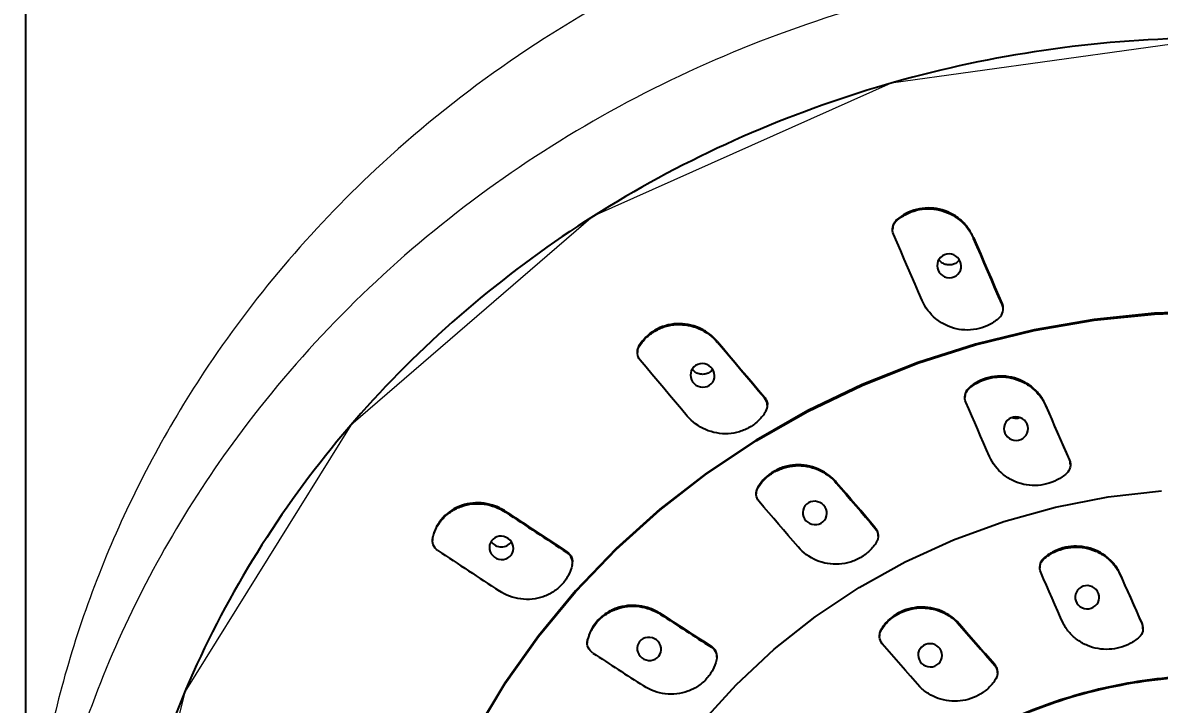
# Model space of a CAD drawing. Header units: millimetres. Extents: x 789 to 1209, y -1956 to -1362.
# Drawn here: x 909.65 to 944.52, y -1459.99 to -1439.07 of the extents above; entities that cross this region are included whole.
import ezdxf

# ---------------------------------------------------------------- set-up
doc = ezdxf.new("R2010")
doc.units = ezdxf.units.MM
doc.header["$LTSCALE"] = 0.1
doc.layers.get('0').update_dxf_attribs({"lineweight": 13})
doc.layers.add('DIM', color=3, linetype='Continuous', lineweight=9)
doc.styles.get("Standard").update_dxf_attribs({"font": 'arial.ttf'})
doc.dimstyles.new('ISO-25', dxfattribs={"dimtxt": 2.5, "dimasz": 2.5, "dimexe": 1.25, "dimexo": 0.625, "dimtad": 1, "dimlfac": 1.333333, "dimtxsty": 'Standard', "dimcen": 2.5, "dimadec": 0, "dimazin": 0, "dimtfac": 1, "dimtmove": 0, "dimatfit": 3, "dimfxl": 0, "dimarcsym": 0})

# ---------------------------------------------------------------- blocks, each defined once
blk = doc.blocks.new('*D54')
at = {"layer": 'Defpoints', "color": 0}
for p in [(909.751, -1423.334), (982.725, -1470.522), (909.751, -1471.879)]:
    blk.add_point(p, dxfattribs=at)
at = {"layer": 'DIM', "color": 0, "linetype": 'ByBlock', "lineweight": -2}
for p, q in [((909.751, -1471.254), (909.751, -1422.084)), ((982.725, -1469.897), (982.725, -1422.084)), ((978.725, -1423.334), (913.751, -1423.334))]:
    blk.add_line(p, q, dxfattribs=at)
at = {"layer": 'DIM', "color": 0}
for points in [[(913.751, -1422.667), (913.751, -1424), (909.751, -1423.334)], [(978.725, -1422.667), (978.725, -1424), (982.725, -1423.334)]]:
    blk.add_solid(points, dxfattribs=at)
at = {"layer": 'DIM', "color": 0, "insert": (946.238, -1420.666), "char_height": 4, "attachment_point": 5}
blk.add_mtext('97', dxfattribs=at)

msp = doc.modelspace()

# ---------------------------------------------------------------- linework, layer by layer
at = {"color": 7, "linetype": 'Continuous', "lineweight": 25}
for p, q in [((936.462, -1445.153), (936.462, -1445.126)), ((936.342, -1445.393), (936.342, -1445.419)), ((938.825, -1445.692), (938.825, -1445.666)), ((939.702, -1447.725), (939.702, -1447.698)), ((939.732, -1447.868), (939.732, -1447.842)), ((928.511, -1449.17), (928.511, -1449.197)), ((928.561, -1449.016), (928.561, -1448.989)), ((930.968, -1448.885), (930.968, -1448.858)), ((932.412, -1450.591), (932.412, -1450.564)), ((938.559, -1450.55), (938.559, -1450.577)), ((938.679, -1450.312), (938.679, -1450.285)), ((932.5, -1450.827), (932.5, -1450.8)), ((941.041, -1450.837), (941.041, -1450.81)), ((941.769, -1452.502), (941.769, -1452.475)), ((941.798, -1452.643), (941.798, -1452.617)), ((932.208, -1453.351), (932.208, -1453.324)), ((934.615, -1453.204), (934.615, -1453.177)), ((932.158, -1453.504), (932.158, -1453.53)), ((924.469, -1454.097), (924.469, -1454.07)), ((935.812, -1454.598), (935.812, -1454.572)), ((922.221, -1454.936), (922.221, -1454.963)), ((922.231, -1454.882), (922.231, -1454.856)), ((935.899, -1454.832), (935.899, -1454.805)), ((926.35, -1455.336), (926.35, -1455.309)), ((926.521, -1455.643), (926.521, -1455.617)), ((940.856, -1455.775), (940.856, -1455.802)), ((940.975, -1455.54), (940.975, -1455.514)), ((943.297, -1455.953), (943.297, -1455.927)), ((929.222, -1457.234), (929.222, -1457.207)), ((938.326, -1457.481), (938.326, -1457.454)), ((943.995, -1457.532), (943.995, -1457.506)), ((935.937, -1457.875), (935.937, -1457.901)), ((935.987, -1457.724), (935.987, -1457.697)), ((944.024, -1457.672), (944.024, -1457.646)), ((926.984, -1458.008), (926.975, -1458.088)), ((926.975, -1458.088), (926.975, -1458.115)), ((926.984, -1458.035), (926.984, -1458.008)), ((930.781, -1458.241), (930.781, -1458.214)), ((930.952, -1458.546), (930.952, -1458.519)), ((939.474, -1458.8), (939.474, -1458.774)), ((939.562, -1459.031), (939.562, -1459.004))]:
    msp.add_line(p, q, dxfattribs=at)
at = {"color": 7, "linetype": 'Continuous', "flags": 128}
msp.add_lwpolyline([(936.301, -1440.927), (927.16, -1445.01), (919.715, -1451.428), (914.627, -1459.608), (912.347, -1468.826), (913.079, -1478.262), (916.758, -1487.076), (923.056, -1494.487), (931.414, -1499.836), (941.09, -1502.647), (951.223, -1502.67), (960.913, -1499.905), (969.3, -1494.595), (975.637, -1487.213), (979.363, -1478.416), (980.145, -1468.984), (977.915, -1459.756), (972.871, -1451.551), (965.46, -1445.099), (956.341, -1440.974), (946.325, -1439.54), (936.301, -1440.927)], dxfattribs=at)
at = {"color": 7, "linetype": 'Continuous', "lineweight": 25, "flags": 128}
for points in [[(937.249, -1447.601), (937.14, -1447.346), (937.03, -1447.092), (936.92, -1446.837), (936.81, -1446.583), (936.701, -1446.328), (936.591, -1446.073), (936.482, -1445.818), (936.372, -1445.563)], [(938.825, -1445.666), (938.934, -1445.92), (939.044, -1446.174), (939.154, -1446.429), (939.263, -1446.683), (939.373, -1446.937), (939.483, -1447.191), (939.592, -1447.445), (939.702, -1447.698)], [(939.702, -1447.725), (939.592, -1447.471), (939.483, -1447.218), (939.373, -1446.964), (939.263, -1446.71), (939.154, -1446.455), (939.044, -1446.201), (938.934, -1445.947), (938.825, -1445.692)], [(946.24, -1447.924), (944.376, -1447.988), (942.523, -1448.178), (940.689, -1448.494), (938.885, -1448.935), (937.12, -1449.497), (935.404, -1450.178), (933.745, -1450.974), (932.153, -1451.881), (930.637, -1452.894), (929.203, -1454.007), (927.861, -1455.216), (926.616, -1456.512), (925.477, -1457.89), (924.448, -1459.342), (923.535, -1460.86), (922.743, -1462.437), (922.077, -1464.063), (921.54, -1465.73), (921.135, -1467.429), (920.863, -1469.152), (920.727, -1470.888), (920.71, -1471.759)], [(923.535, -1460.887), (924.448, -1459.369), (925.477, -1457.917), (926.616, -1456.539), (927.861, -1455.242), (929.203, -1454.034), (930.637, -1452.921), (932.153, -1451.908), (933.745, -1451.001), (935.404, -1450.205), (937.12, -1449.524), (938.885, -1448.962), (940.689, -1448.521), (942.523, -1448.205), (944.376, -1448.015), (946.24, -1447.951)], [(930.968, -1448.858), (931.149, -1449.072), (931.329, -1449.285), (931.509, -1449.499), (931.69, -1449.712), (931.87, -1449.925), (932.051, -1450.138), (932.231, -1450.351), (932.412, -1450.564)], [(932.412, -1450.591), (932.231, -1450.378), (932.051, -1450.165), (931.87, -1449.952), (931.69, -1449.739), (931.509, -1449.525), (931.329, -1449.312), (931.149, -1449.098), (930.968, -1448.885)], [(930.042, -1451.145), (929.861, -1450.932), (929.681, -1450.718), (929.5, -1450.504), (929.32, -1450.291), (929.139, -1450.077), (928.959, -1449.863), (928.779, -1449.649), (928.598, -1449.434)], [(939.316, -1452.388), (939.225, -1452.179), (939.134, -1451.971), (939.043, -1451.762), (938.952, -1451.554), (938.861, -1451.345), (938.77, -1451.137), (938.68, -1450.928), (938.589, -1450.719)], [(941.769, -1452.475), (941.678, -1452.267), (941.587, -1452.059), (941.496, -1451.851), (941.405, -1451.643), (941.314, -1451.435), (941.223, -1451.227), (941.132, -1451.018), (941.041, -1450.81)], [(941.041, -1450.837), (941.132, -1451.045), (941.223, -1451.253), (941.314, -1451.462), (941.405, -1451.67), (941.496, -1451.878), (941.587, -1452.086), (941.678, -1452.294), (941.769, -1452.502)], [(935.812, -1454.572), (935.662, -1454.398), (935.512, -1454.223), (935.363, -1454.049), (935.213, -1453.875), (935.064, -1453.701), (934.914, -1453.526), (934.765, -1453.352), (934.615, -1453.177)], [(934.615, -1453.204), (934.765, -1453.378), (934.914, -1453.553), (935.064, -1453.727), (935.213, -1453.902), (935.363, -1454.076), (935.512, -1454.25), (935.662, -1454.424), (935.812, -1454.598)], [(930.473, -1460.569), (931.54, -1459.392), (932.708, -1458.302), (933.968, -1457.306), (935.312, -1456.41), (936.73, -1455.621), (938.214, -1454.944), (939.752, -1454.383), (941.335, -1453.943), (942.951, -1453.627), (944.59, -1453.436)], [(933.442, -1455.163), (933.292, -1454.988), (933.142, -1454.814), (932.993, -1454.639), (932.843, -1454.465), (932.694, -1454.29), (932.544, -1454.115), (932.395, -1453.94), (932.245, -1453.765)], [(941.584, -1457.525), (941.497, -1457.327), (941.41, -1457.13), (941.322, -1456.932), (941.235, -1456.734), (941.148, -1456.536), (941.061, -1456.338), (940.973, -1456.14), (940.886, -1455.942)], [(943.995, -1457.506), (943.907, -1457.308), (943.82, -1457.111), (943.733, -1456.914), (943.646, -1456.717), (943.558, -1456.519), (943.471, -1456.322), (943.384, -1456.124), (943.297, -1455.927)], [(943.297, -1455.953), (943.384, -1456.151), (943.471, -1456.348), (943.558, -1456.546), (943.646, -1456.743), (943.733, -1456.941), (943.82, -1457.138), (943.907, -1457.335), (943.995, -1457.532)], [(939.474, -1458.774), (939.331, -1458.609), (939.187, -1458.444), (939.043, -1458.279), (938.9, -1458.115), (938.756, -1457.95), (938.613, -1457.785), (938.469, -1457.619), (938.326, -1457.454)], [(938.326, -1457.481), (938.469, -1457.646), (938.613, -1457.811), (938.756, -1457.976), (938.9, -1458.141), (939.043, -1458.306), (939.187, -1458.471), (939.331, -1458.636), (939.474, -1458.8)], [(937.173, -1459.456), (937.03, -1459.291), (936.886, -1459.126), (936.742, -1458.96), (936.599, -1458.795), (936.455, -1458.63), (936.312, -1458.464), (936.168, -1458.299), (936.025, -1458.133)]]:
    msp.add_lwpolyline(points, dxfattribs=at)
at = {"color": 7, "linetype": 'Continuous', "lineweight": 25}
for centre, radius, start, end in [((1270.516, -930.456), 627.631, 236.540019, 236.745618), ((1268.588, -933.389), 624.143, 236.540618, 236.747362), ((924.335, -1454.787), 0.374, 213.2951, 270.7734), ((924.345, -1454.786), 0.375, 269.2767, 324.0635), ((1267.787, -934.54), 624.868, 236.444191, 236.650925), ((1266.11, -937.222), 619.579, 237.061656, 237.233275), ((1266.088, -937.271), 619.549, 237.062224, 237.233851), ((1265.833, -937.562), 621.292, 236.96612, 237.137451)]:
    msp.add_arc(centre, radius, start, end, dxfattribs=at)
at = {"color": 7, "linetype": 'Continuous'}
for points, knots in [([(946.178, -1433.594), (945.358, -1433.614), (944.51, -1433.634), (943.114, -1433.716), (942.58, -1433.759), (941.527, -1433.872), (941.005, -1433.94), (939.657, -1434.145), (938.84, -1434.296), (937.208, -1434.649), (936.395, -1434.852), (934.789, -1435.312), (933.994, -1435.568), (931.643, -1436.411), (930.115, -1437.075), (925.657, -1439.375), (922.901, -1441.313), (918.479, -1445.446), (916.706, -1447.539), (914.069, -1451.535), (913.089, -1453.367), (911.885, -1456.233), (911.528, -1457.211), (910.919, -1459.154), (910.663, -1460.122), (910.31, -1461.792), (910.191, -1462.479), (910.031, -1463.577), (909.977, -1463.994), (909.849, -1465.091), (909.776, -1465.807), (909.742, -1466.755), (909.737, -1466.951), (909.737, -1467.282), (909.738, -1467.417), (909.744, -1467.68), (909.75, -1467.815), (909.832, -1468.922)], [0, 0, 0, 0, 0.0460635, 0.0460635, 0.0735971, 0.0735971, 0.1011307, 0.1011307, 0.1452193, 0.1452193, 0.1893079, 0.1893079, 0.2333965, 0.2333965, 0.3215737, 0.3215737, 0.5003563, 0.5003563, 0.6483496, 0.6483496, 0.7619869, 0.7619869, 0.8194737, 0.8194737, 0.8746694, 0.8746694, 0.9132682, 0.9132682, 0.9371293, 0.9371293, 0.9764123, 0.9764123, 0.9864562, 0.9864562, 0.9932218, 0.9932218, 0.9996222, 0.9996222, 0.9996222, 0.9996222]), ([(975.472, -1491.775), (977.214, -1489.589), (978.675, -1487.206), (981.092, -1481.883), (981.964, -1478.911), (982.841, -1472.852), (982.843, -1469.767), (981.98, -1463.706), (981.112, -1460.733), (978.576, -1455.112), (976.904, -1452.465), (972.886, -1447.684), (970.536, -1445.55), (965.331, -1441.94), (962.472, -1440.464), (956.45, -1438.268), (953.284, -1437.548), (946.865, -1436.912), (943.609, -1436.996), (937.236, -1437.961), (934.116, -1438.843), (928.229, -1441.346), (925.46, -1442.968), (920.472, -1446.842), (918.249, -1449.097), (914.833, -1453.656), (913.526, -1455.89), (911.47, -1460.574), (910.718, -1463.026), (909.81, -1468.029), (909.653, -1470.577), (909.974, -1476.2), (910.6, -1479.263), (912.699, -1485.12), (914.173, -1487.91), (916.333, -1490.907), (916.665, -1491.344), (917.007, -1491.774)], [0, 0, 0, 0, 0.054009, 0.054009, 0.114305, 0.114305, 0.174602, 0.174602, 0.234899, 0.234899, 0.295196, 0.295196, 0.355492, 0.355492, 0.415789, 0.415789, 0.476086, 0.476086, 0.536382, 0.536382, 0.596679, 0.596679, 0.656976, 0.656976, 0.717273, 0.717273, 0.767318, 0.767318, 0.817363, 0.817363, 0.867408, 0.867408, 0.928397, 0.928397, 0.989385, 0.989385, 1, 1, 1, 1])]:
    msp.add_open_spline(points, degree=3, knots=knots, dxfattribs=at)
at = {"color": 7, "linetype": 'Continuous', "lineweight": 25}
for points, knots in [([(973.517, -1490.217), (975.385, -1487.872), (976.904, -1485.284), (979.129, -1479.82), (979.834, -1476.944), (980.378, -1471.12), (980.216, -1468.174), (979.037, -1462.433), (978.021, -1459.639), (975.209, -1454.416), (973.415, -1451.987), (969.184, -1447.678), (966.748, -1445.798), (961.418, -1442.729), (958.525, -1441.541), (952.502, -1439.947), (949.371, -1439.54), (943.11, -1439.54), (939.979, -1439.946), (933.955, -1441.541), (931.062, -1442.729), (925.733, -1445.797), (923.297, -1447.677), (919.065, -1451.986), (917.271, -1454.415), (914.459, -1459.638), (913.443, -1462.432), (912.264, -1468.173), (912.102, -1471.119), (912.646, -1476.943), (913.351, -1479.819), (915.575, -1485.283), (917.094, -1487.871), (918.962, -1490.216)], [0, 0, 0, 0, 0.0625, 0.0625, 0.125, 0.125, 0.1875, 0.1875, 0.25, 0.25, 0.3125, 0.3125, 0.375, 0.375, 0.4375, 0.4375, 0.5, 0.5, 0.5625, 0.5625, 0.625, 0.625, 0.6875, 0.6875, 0.75, 0.75, 0.8125, 0.8125, 0.875, 0.875, 0.9375, 0.9375, 1, 1, 1, 1]), ([(938.825, -1445.666), (938.778, -1445.558), (938.72, -1445.457), (938.58, -1445.271), (938.498, -1445.184), (938.318, -1445.034), (938.219, -1444.969), (938.007, -1444.863), (937.896, -1444.824), (937.55, -1444.743), (937.306, -1444.745), (936.85, -1444.858), (936.637, -1444.97), (936.462, -1445.126)], [0, 0, 0, 0, 0.125, 0.125, 0.25, 0.25, 0.375, 0.375, 0.5, 0.5, 0.75, 0.75, 1, 1, 1, 1]), ([(936.462, -1445.153), (936.549, -1445.075), (936.645, -1445.009), (936.852, -1444.9), (936.963, -1444.857), (937.191, -1444.8), (937.309, -1444.785), (937.546, -1444.783), (937.663, -1444.796), (937.894, -1444.85), (938.006, -1444.89), (938.217, -1444.995), (938.317, -1445.06), (938.588, -1445.285), (938.732, -1445.477), (938.825, -1445.692)], [0, 0, 0, 0, 0.125, 0.125, 0.25, 0.25, 0.375, 0.375, 0.5, 0.5, 0.625, 0.625, 0.75, 0.75, 1, 1, 1, 1]), ([(936.372, -1445.563), (936.342, -1445.494), (936.334, -1445.417), (936.366, -1445.27), (936.405, -1445.203), (936.462, -1445.153)], [0, 0, 0, 0, 0.5, 0.5, 1, 1, 1, 1]), ([(936.462, -1445.126), (936.434, -1445.156), (936.38, -1445.216), (936.343, -1445.314), (936.346, -1445.374), (936.347, -1445.392)], [0, 0, 0, 0, 0.405483, 0.811485, 1, 1, 1, 1]), ([(938.009, -1446.892), (937.912, -1446.872), (937.826, -1446.815), (937.718, -1446.656), (937.697, -1446.556), (937.732, -1446.37), (937.788, -1446.285), (937.949, -1446.178), (938.052, -1446.159), (938.242, -1446.198), (938.33, -1446.256), (938.438, -1446.414), (938.46, -1446.513), (938.424, -1446.701), (938.368, -1446.786), (938.207, -1446.892), (938.105, -1446.912), (938.009, -1446.892)], [0, 0, 0, 0, 0.125, 0.125, 0.25, 0.25, 0.375, 0.375, 0.5, 0.5, 0.625, 0.625, 0.75, 0.75, 0.875, 0.875, 1, 1, 1, 1]), ([(938.078, -1446.508), (938.037, -1446.504), (937.954, -1446.497), (937.841, -1446.438), (937.79, -1446.377), (937.764, -1446.346)], [0, 0, 0, 0, 0.333432, 0.666853, 1, 1, 1, 1]), ([(938.386, -1446.346), (938.379, -1446.358), (938.354, -1446.405), (938.273, -1446.462), (938.172, -1446.503), (938.104, -1446.507), (938.078, -1446.508)], [0, 0, 0, 0, 0.119111, 0.454563, 0.790038, 1, 1, 1, 1]), ([(939.612, -1448.134), (939.525, -1448.212), (939.429, -1448.279), (939.223, -1448.388), (939.111, -1448.431), (938.884, -1448.488), (938.766, -1448.503), (938.529, -1448.506), (938.412, -1448.493), (938.181, -1448.44), (938.068, -1448.4), (937.858, -1448.296), (937.757, -1448.231), (937.486, -1448.007), (937.342, -1447.816), (937.249, -1447.601)], [0, 0, 0, 0, 0.125, 0.125, 0.25, 0.25, 0.375, 0.375, 0.5, 0.5, 0.625, 0.625, 0.75, 0.75, 1, 1, 1, 1]), ([(939.612, -1448.134), (939.669, -1448.084), (939.708, -1448.017), (939.739, -1447.871), (939.732, -1447.794), (939.702, -1447.725)], [0, 0, 0, 0, 0.5, 0.5, 1, 1, 1, 1]), ([(939.702, -1447.698), (939.714, -1447.728), (939.732, -1447.774), (939.728, -1447.824), (939.727, -1447.841)], [0, 0, 0, 0, 0.634761, 1, 1, 1, 1]), ([(930.968, -1448.858), (930.892, -1448.768), (930.807, -1448.687), (930.618, -1448.547), (930.514, -1448.486), (930.298, -1448.392), (930.184, -1448.357), (929.951, -1448.314), (929.834, -1448.306), (929.481, -1448.324), (929.25, -1448.392), (928.85, -1448.627), (928.681, -1448.792), (928.561, -1448.989)], [0, 0, 0, 0, 0.125, 0.125, 0.25, 0.25, 0.375, 0.375, 0.5, 0.5, 0.75, 0.75, 1, 1, 1, 1]), ([(928.561, -1449.016), (928.621, -1448.918), (928.692, -1448.828), (928.856, -1448.667), (928.949, -1448.595), (929.148, -1448.479), (929.256, -1448.432), (929.481, -1448.365), (929.596, -1448.345), (929.832, -1448.333), (929.95, -1448.341), (930.182, -1448.383), (930.297, -1448.418), (930.621, -1448.56), (930.816, -1448.704), (930.968, -1448.885)], [0, 0, 0, 0, 0.125, 0.125, 0.25, 0.25, 0.375, 0.375, 0.5, 0.5, 0.625, 0.625, 0.75, 0.75, 1, 1, 1, 1]), ([(928.598, -1449.434), (928.549, -1449.376), (928.519, -1449.304), (928.505, -1449.155), (928.523, -1449.079), (928.561, -1449.016)], [0, 0, 0, 0, 0.5, 0.5, 1, 1, 1, 1]), ([(928.561, -1448.989), (928.552, -1449.006), (928.525, -1449.058), (928.505, -1449.122), (928.512, -1449.166), (928.512, -1449.17)], [0, 0, 0, 0, 0.302704, 0.935874, 1, 1, 1, 1]), ([(930.374, -1450.229), (930.283, -1450.191), (930.209, -1450.119), (930.133, -1449.944), (930.131, -1449.842), (930.201, -1449.668), (930.273, -1449.596), (930.453, -1449.525), (930.557, -1449.527), (930.737, -1449.602), (930.811, -1449.675), (930.888, -1449.85), (930.89, -1449.951), (930.82, -1450.127), (930.747, -1450.198), (930.568, -1450.269), (930.464, -1450.267), (930.374, -1450.229)], [0, 0, 0, 0, 0.125, 0.125, 0.25, 0.25, 0.375, 0.375, 0.5, 0.5, 0.625, 0.625, 0.75, 0.75, 0.875, 0.875, 1, 1, 1, 1]), ([(930.51, -1449.866), (930.462, -1449.861), (930.366, -1449.85), (930.254, -1449.783), (930.214, -1449.72), (930.2, -1449.696)], [0, 0, 0, 0, 0.382628, 0.76525, 1, 1, 1, 1]), ([(930.816, -1449.704), (930.802, -1449.725), (930.764, -1449.785), (930.654, -1449.85), (930.558, -1449.861), (930.51, -1449.866)], [0, 0, 0, 0, 0.213907, 0.606948, 1, 1, 1, 1]), ([(941.041, -1450.81), (940.995, -1450.703), (940.936, -1450.604), (940.796, -1450.419), (940.714, -1450.334), (940.534, -1450.186), (940.434, -1450.122), (940.222, -1450.018), (940.111, -1449.98), (939.881, -1449.928), (939.761, -1449.915), (939.527, -1449.918), (939.408, -1449.933), (939.066, -1450.019), (938.854, -1450.13), (938.679, -1450.285)], [0, 0, 0, 0, 0.125, 0.125, 0.25, 0.25, 0.375, 0.375, 0.5, 0.5, 0.625, 0.625, 0.75, 0.75, 1, 1, 1, 1]), ([(938.679, -1450.312), (938.766, -1450.235), (938.862, -1450.169), (939.068, -1450.06), (939.179, -1450.018), (939.406, -1449.96), (939.524, -1449.945), (939.761, -1449.942), (939.878, -1449.954), (940.109, -1450.006), (940.221, -1450.045), (940.432, -1450.147), (940.533, -1450.212), (940.804, -1450.434), (940.948, -1450.623), (941.041, -1450.837)], [0, 0, 0, 0, 0.125, 0.125, 0.25, 0.25, 0.375, 0.375, 0.5, 0.5, 0.625, 0.625, 0.75, 0.75, 1, 1, 1, 1]), ([(932.412, -1450.564), (932.435, -1450.599), (932.481, -1450.667), (932.506, -1450.754), (932.499, -1450.797), (932.498, -1450.8)], [0, 0, 0, 0, 0.48374, 0.968387, 1, 1, 1, 1]), ([(938.589, -1450.719), (938.559, -1450.651), (938.551, -1450.574), (938.583, -1450.428), (938.622, -1450.362), (938.679, -1450.312)], [0, 0, 0, 0, 0.5, 0.5, 1, 1, 1, 1]), ([(938.679, -1450.285), (938.651, -1450.315), (938.596, -1450.375), (938.56, -1450.472), (938.563, -1450.531), (938.564, -1450.55)], [0, 0, 0, 0, 0.406228, 0.813007, 1, 1, 1, 1]), ([(932.449, -1451.007), (932.487, -1450.945), (932.505, -1450.868), (932.491, -1450.721), (932.461, -1450.649), (932.412, -1450.591)], [0, 0, 0, 0, 0.5, 0.5, 1, 1, 1, 1]), ([(932.449, -1451.007), (932.389, -1451.106), (932.318, -1451.196), (932.155, -1451.357), (932.061, -1451.429), (931.862, -1451.546), (931.754, -1451.593), (931.53, -1451.661), (931.415, -1451.681), (931.179, -1451.694), (931.06, -1451.686), (930.829, -1451.644), (930.713, -1451.61), (930.389, -1451.469), (930.194, -1451.326), (930.042, -1451.145)], [0, 0, 0, 0, 0.125, 0.125, 0.25, 0.25, 0.375, 0.375, 0.5, 0.5, 0.625, 0.625, 0.75, 0.75, 1, 1, 1, 1]), ([(939.925, -1451.832), (939.843, -1451.779), (939.785, -1451.695), (939.745, -1451.511), (939.763, -1451.411), (939.867, -1451.254), (939.953, -1451.197), (940.144, -1451.158), (940.247, -1451.178), (940.409, -1451.283), (940.468, -1451.367), (940.509, -1451.551), (940.491, -1451.65), (940.386, -1451.809), (940.3, -1451.866), (940.11, -1451.904), (940.008, -1451.884), (939.925, -1451.832)], [0, 0, 0, 0, 0.125, 0.125, 0.25, 0.25, 0.375, 0.375, 0.5, 0.5, 0.625, 0.625, 0.75, 0.75, 0.875, 0.875, 1, 1, 1, 1]), ([(940.015, -1451.191), (940.052, -1451.201), (940.125, -1451.222), (940.197, -1451.202), (940.233, -1451.192)], [0, 0, 0, 0, 0.513882, 1, 1, 1, 1]), ([(934.615, -1453.177), (934.539, -1453.088), (934.453, -1453.009), (934.264, -1452.87), (934.16, -1452.811), (933.944, -1452.719), (933.83, -1452.685), (933.596, -1452.644), (933.479, -1452.638), (933.244, -1452.651), (933.127, -1452.672), (932.904, -1452.739), (932.796, -1452.786), (932.496, -1452.963), (932.328, -1453.127), (932.208, -1453.324)], [0, 0, 0, 0, 0.125, 0.125, 0.25, 0.25, 0.375, 0.375, 0.5, 0.5, 0.625, 0.625, 0.75, 0.75, 1, 1, 1, 1]), ([(932.208, -1453.351), (932.268, -1453.252), (932.339, -1453.163), (932.502, -1453.003), (932.596, -1452.931), (932.794, -1452.814), (932.902, -1452.767), (933.126, -1452.699), (933.241, -1452.678), (933.476, -1452.664), (933.596, -1452.671), (933.827, -1452.711), (933.942, -1452.745), (934.268, -1452.883), (934.462, -1453.025), (934.615, -1453.204)], [0, 0, 0, 0, 0.125, 0.125, 0.25, 0.25, 0.375, 0.375, 0.5, 0.5, 0.625, 0.625, 0.75, 0.75, 1, 1, 1, 1]), ([(941.679, -1452.907), (941.591, -1452.985), (941.496, -1453.051), (941.29, -1453.159), (941.178, -1453.202), (940.952, -1453.26), (940.833, -1453.276), (940.597, -1453.279), (940.48, -1453.267), (940.249, -1453.216), (940.136, -1453.177), (939.926, -1453.075), (939.825, -1453.011), (939.554, -1452.79), (939.409, -1452.601), (939.316, -1452.388)], [0, 0, 0, 0, 0.125, 0.125, 0.25, 0.25, 0.375, 0.375, 0.5, 0.5, 0.625, 0.625, 0.75, 0.75, 1, 1, 1, 1]), ([(941.769, -1452.502), (941.798, -1452.57), (941.806, -1452.646), (941.774, -1452.791), (941.735, -1452.857), (941.679, -1452.907)], [0, 0, 0, 0, 0.5, 0.5, 1, 1, 1, 1]), ([(941.793, -1452.617), (941.794, -1452.595), (941.796, -1452.546), (941.778, -1452.5), (941.769, -1452.475)], [0, 0, 0, 0, 0.456021, 1, 1, 1, 1]), ([(932.245, -1453.765), (932.196, -1453.707), (932.166, -1453.636), (932.152, -1453.489), (932.17, -1453.413), (932.208, -1453.351)], [0, 0, 0, 0, 0.5, 0.5, 1, 1, 1, 1]), ([(932.208, -1453.324), (932.199, -1453.341), (932.172, -1453.393), (932.152, -1453.456), (932.159, -1453.5), (932.159, -1453.503)], [0, 0, 0, 0, 0.304298, 0.939468, 1, 1, 1, 1]), ([(924.469, -1454.07), (924.37, -1454.005), (924.265, -1453.951), (924.044, -1453.868), (923.927, -1453.839), (923.695, -1453.808), (923.576, -1453.805), (923.343, -1453.828), (923.229, -1453.853), (922.901, -1453.966), (922.703, -1454.095), (922.395, -1454.429), (922.285, -1454.633), (922.231, -1454.856)], [0, 0, 0, 0, 0.125, 0.125, 0.25, 0.25, 0.375, 0.375, 0.5, 0.5, 0.75, 0.75, 1, 1, 1, 1]), ([(922.231, -1454.882), (922.258, -1454.771), (922.298, -1454.666), (922.405, -1454.467), (922.472, -1454.373), (922.625, -1454.207), (922.713, -1454.132), (922.905, -1454.007), (923.008, -1453.956), (923.227, -1453.88), (923.342, -1453.855), (923.574, -1453.832), (923.693, -1453.834), (924.043, -1453.881), (924.27, -1453.966), (924.469, -1454.097)], [0, 0, 0, 0, 0.125, 0.125, 0.25, 0.25, 0.375, 0.375, 0.5, 0.5, 0.625, 0.625, 0.75, 0.75, 1, 1, 1, 1]), ([(933.737, -1454.406), (933.658, -1454.348), (933.604, -1454.261), (933.573, -1454.076), (933.597, -1453.978), (933.71, -1453.829), (933.799, -1453.777), (933.992, -1453.752), (934.093, -1453.778), (934.249, -1453.891), (934.304, -1453.978), (934.335, -1454.163), (934.311, -1454.261), (934.197, -1454.412), (934.108, -1454.463), (933.917, -1454.488), (933.816, -1454.463), (933.737, -1454.406)], [0, 0, 0, 0, 0.125, 0.125, 0.25, 0.25, 0.375, 0.375, 0.5, 0.5, 0.625, 0.625, 0.75, 0.75, 0.875, 0.875, 1, 1, 1, 1]), ([(935.897, -1454.805), (935.897, -1454.798), (935.904, -1454.752), (935.878, -1454.667), (935.833, -1454.602), (935.812, -1454.572)], [0, 0, 0, 0, 0.0781578, 0.5579455, 1, 1, 1, 1]), ([(935.812, -1454.598), (935.861, -1454.656), (935.891, -1454.727), (935.905, -1454.873), (935.887, -1454.949), (935.849, -1455.011)], [0, 0, 0, 0, 0.5, 0.5, 1, 1, 1, 1]), ([(922.392, -1455.273), (922.328, -1455.23), (922.278, -1455.169), (922.22, -1455.031), (922.214, -1454.953), (922.231, -1454.882)], [0, 0, 0, 0, 0.5, 0.5, 1, 1, 1, 1]), ([(922.231, -1454.856), (922.224, -1454.882), (922.217, -1454.909), (922.221, -1454.936), (922.222, -1454.936)], [0, 0, 0, 0, 0.9862389, 1, 1, 1, 1]), ([(924.193, -1455.514), (924.104, -1455.473), (924.032, -1455.398), (923.961, -1455.222), (923.962, -1455.121), (924.039, -1454.952), (924.113, -1454.884), (924.295, -1454.823), (924.399, -1454.829), (924.576, -1454.91), (924.648, -1454.985), (924.72, -1455.161), (924.719, -1455.262), (924.642, -1455.433), (924.566, -1455.5), (924.386, -1455.561), (924.282, -1455.555), (924.193, -1455.514)], [0, 0, 0, 0, 0.125, 0.125, 0.25, 0.25, 0.375, 0.375, 0.5, 0.5, 0.625, 0.625, 0.75, 0.75, 0.875, 0.875, 1, 1, 1, 1]), ([(935.849, -1455.011), (935.789, -1455.11), (935.718, -1455.199), (935.555, -1455.36), (935.462, -1455.431), (935.263, -1455.549), (935.155, -1455.596), (934.931, -1455.665), (934.816, -1455.685), (934.581, -1455.7), (934.462, -1455.693), (934.23, -1455.654), (934.115, -1455.62), (933.79, -1455.483), (933.595, -1455.341), (933.442, -1455.163)], [0, 0, 0, 0, 0.125, 0.125, 0.25, 0.25, 0.375, 0.375, 0.5, 0.5, 0.625, 0.625, 0.75, 0.75, 1, 1, 1, 1]), ([(926.35, -1455.309), (926.383, -1455.335), (926.449, -1455.388), (926.51, -1455.499), (926.517, -1455.578), (926.52, -1455.617)], [0, 0, 0, 0, 0.339683, 0.679851, 1, 1, 1, 1]), ([(926.512, -1455.724), (926.529, -1455.653), (926.522, -1455.576), (926.465, -1455.438), (926.415, -1455.378), (926.35, -1455.336)], [0, 0, 0, 0, 0.5, 0.5, 1, 1, 1, 1]), ([(943.297, -1455.927), (943.244, -1455.828), (943.181, -1455.737), (943.035, -1455.57), (942.951, -1455.493), (942.678, -1455.296), (942.463, -1455.205), (942.128, -1455.145), (942.013, -1455.138), (941.786, -1455.148), (941.674, -1455.165), (941.454, -1455.226), (941.35, -1455.268), (941.152, -1455.374), (941.059, -1455.439), (940.975, -1455.514)], [0, 0, 0, 0, 0.125, 0.125, 0.25, 0.25, 0.5, 0.5, 0.625, 0.625, 0.75, 0.75, 0.875, 0.875, 1, 1, 1, 1]), ([(940.975, -1455.54), (941.059, -1455.466), (941.15, -1455.402), (941.347, -1455.295), (941.454, -1455.253), (941.78, -1455.163), (942.014, -1455.152), (942.349, -1455.211), (942.46, -1455.244), (942.668, -1455.332), (942.767, -1455.387), (942.95, -1455.519), (943.033, -1455.594), (943.18, -1455.762), (943.244, -1455.855), (943.297, -1455.953)], [0, 0, 0, 0, 0.125, 0.125, 0.25, 0.25, 0.5, 0.5, 0.625, 0.625, 0.75, 0.75, 0.875, 0.875, 1, 1, 1, 1]), ([(926.512, -1455.724), (926.485, -1455.835), (926.444, -1455.94), (926.338, -1456.14), (926.271, -1456.234), (926.118, -1456.401), (926.03, -1456.475), (925.838, -1456.601), (925.735, -1456.652), (925.516, -1456.729), (925.401, -1456.754), (925.169, -1456.778), (925.05, -1456.776), (924.7, -1456.731), (924.472, -1456.646), (924.273, -1456.515)], [0, 0, 0, 0, 0.125, 0.125, 0.25, 0.25, 0.375, 0.375, 0.5, 0.5, 0.625, 0.625, 0.75, 0.75, 1, 1, 1, 1]), ([(940.886, -1455.942), (940.856, -1455.875), (940.849, -1455.799), (940.88, -1455.656), (940.919, -1455.59), (940.975, -1455.54)], [0, 0, 0, 0, 0.5, 0.5, 1, 1, 1, 1]), ([(940.975, -1455.514), (940.948, -1455.544), (940.893, -1455.604), (940.857, -1455.699), (940.86, -1455.757), (940.861, -1455.775)], [0, 0, 0, 0, 0.408599, 0.817814, 1, 1, 1, 1]), ([(942.088, -1456.989), (942.011, -1456.932), (941.959, -1456.845), (941.933, -1456.66), (941.959, -1456.563), (942.076, -1456.415), (942.166, -1456.365), (942.359, -1456.341), (942.46, -1456.368), (942.614, -1456.482), (942.666, -1456.569), (942.692, -1456.753), (942.666, -1456.85), (942.549, -1456.999), (942.459, -1457.049), (942.267, -1457.073), (942.166, -1457.047), (942.088, -1456.989)], [0, 0, 0, 0, 0.125, 0.125, 0.25, 0.25, 0.375, 0.375, 0.5, 0.5, 0.625, 0.625, 0.75, 0.75, 0.875, 0.875, 1, 1, 1, 1]), ([(929.222, -1457.207), (929.123, -1457.143), (929.017, -1457.091), (928.796, -1457.01), (928.679, -1456.982), (928.446, -1456.953), (928.328, -1456.952), (928.094, -1456.977), (927.981, -1457.003), (927.762, -1457.08), (927.657, -1457.132), (927.467, -1457.257), (927.378, -1457.332), (927.148, -1457.583), (927.038, -1457.787), (926.984, -1458.008)], [0, 0, 0, 0, 0.125, 0.125, 0.25, 0.25, 0.375, 0.375, 0.5, 0.5, 0.625, 0.625, 0.75, 0.75, 1, 1, 1, 1]), ([(926.984, -1458.035), (927.011, -1457.924), (927.051, -1457.819), (927.157, -1457.621), (927.224, -1457.527), (927.377, -1457.36), (927.465, -1457.286), (927.657, -1457.159), (927.759, -1457.108), (927.978, -1457.03), (928.093, -1457.004), (928.325, -1456.979), (928.445, -1456.98), (928.795, -1457.023), (929.023, -1457.105), (929.222, -1457.234)], [0, 0, 0, 0, 0.125, 0.125, 0.25, 0.25, 0.375, 0.375, 0.5, 0.5, 0.625, 0.625, 0.75, 0.75, 1, 1, 1, 1]), ([(938.326, -1457.454), (938.246, -1457.374), (938.158, -1457.305), (937.967, -1457.185), (937.863, -1457.134), (937.543, -1457.021), (937.311, -1456.993), (936.973, -1457.028), (936.861, -1457.052), (936.649, -1457.124), (936.546, -1457.172), (936.356, -1457.29), (936.269, -1457.359), (936.113, -1457.515), (936.044, -1457.603), (935.987, -1457.697)], [0, 0, 0, 0, 0.125, 0.125, 0.25, 0.25, 0.5, 0.5, 0.625, 0.625, 0.75, 0.75, 0.875, 0.875, 1, 1, 1, 1]), ([(935.987, -1457.724), (936.044, -1457.63), (936.112, -1457.543), (936.267, -1457.387), (936.356, -1457.317), (936.639, -1457.141), (936.858, -1457.067), (937.196, -1457.032), (937.312, -1457.032), (937.536, -1457.059), (937.648, -1457.085), (937.863, -1457.161), (937.965, -1457.21), (938.156, -1457.33), (938.246, -1457.401), (938.326, -1457.481)], [0, 0, 0, 0, 0.125, 0.125, 0.25, 0.25, 0.5, 0.5, 0.625, 0.625, 0.75, 0.75, 0.875, 0.875, 1, 1, 1, 1]), ([(943.906, -1457.933), (943.822, -1458.008), (943.73, -1458.072), (943.533, -1458.179), (943.427, -1458.222), (943.101, -1458.312), (942.867, -1458.323), (942.532, -1458.264), (942.421, -1458.232), (942.213, -1458.145), (942.114, -1458.089), (941.931, -1457.958), (941.848, -1457.883), (941.701, -1457.716), (941.636, -1457.623), (941.584, -1457.525)], [0, 0, 0, 0, 0.125, 0.125, 0.25, 0.25, 0.5, 0.5, 0.625, 0.625, 0.75, 0.75, 0.875, 0.875, 1, 1, 1, 1]), ([(943.995, -1457.532), (944.024, -1457.599), (944.032, -1457.675), (944.001, -1457.818), (943.962, -1457.883), (943.906, -1457.933)], [0, 0, 0, 0, 0.5, 0.5, 1, 1, 1, 1]), ([(944.019, -1457.646), (944.02, -1457.623), (944.022, -1457.575), (944.004, -1457.53), (943.995, -1457.506)], [0, 0, 0, 0, 0.46628, 1, 1, 1, 1]), ([(936.025, -1458.133), (935.975, -1458.076), (935.945, -1458.006), (935.932, -1457.861), (935.949, -1457.786), (935.987, -1457.724)], [0, 0, 0, 0, 0.5, 0.5, 1, 1, 1, 1]), ([(935.987, -1457.697), (935.978, -1457.714), (935.951, -1457.765), (935.931, -1457.828), (935.938, -1457.871), (935.939, -1457.874)], [0, 0, 0, 0, 0.300745, 0.941922, 1, 1, 1, 1]), ([(927.145, -1458.421), (927.081, -1458.379), (927.031, -1458.319), (926.973, -1458.182), (926.967, -1458.105), (926.984, -1458.035)], [0, 0, 0, 0, 0.5, 0.5, 1, 1, 1, 1]), ([(928.595, -1458.518), (928.53, -1458.445), (928.498, -1458.35), (928.51, -1458.165), (928.557, -1458.076), (928.703, -1457.958), (928.801, -1457.929), (928.996, -1457.948), (929.088, -1457.996), (929.215, -1458.139), (929.249, -1458.235), (929.236, -1458.42), (929.19, -1458.509), (929.043, -1458.628), (928.944, -1458.656), (928.752, -1458.637), (928.659, -1458.59), (928.595, -1458.518)], [0, 0, 0, 0, 0.125, 0.125, 0.25, 0.25, 0.375, 0.375, 0.5, 0.5, 0.625, 0.625, 0.75, 0.75, 0.875, 0.875, 1, 1, 1, 1]), ([(930.951, -1458.519), (930.951, -1458.515), (930.956, -1458.472), (930.932, -1458.389), (930.874, -1458.285), (930.811, -1458.237), (930.781, -1458.214)], [0, 0, 0, 0, 0.029394, 0.364597, 0.701288, 1, 1, 1, 1]), ([(930.781, -1458.241), (930.846, -1458.282), (930.896, -1458.342), (930.953, -1458.479), (930.96, -1458.555), (930.943, -1458.626)], [0, 0, 0, 0, 0.5, 0.5, 1, 1, 1, 1]), ([(937.423, -1458.837), (937.327, -1458.817), (937.241, -1458.761), (937.133, -1458.605), (937.112, -1458.507), (937.149, -1458.325), (937.205, -1458.242), (937.367, -1458.14), (937.469, -1458.122), (937.659, -1458.16), (937.746, -1458.217), (937.854, -1458.372), (937.875, -1458.47), (937.839, -1458.654), (937.781, -1458.736), (937.621, -1458.838), (937.519, -1458.856), (937.423, -1458.837)], [0, 0, 0, 0, 0.125, 0.125, 0.25, 0.25, 0.375, 0.375, 0.5, 0.5, 0.625, 0.625, 0.75, 0.75, 0.875, 0.875, 1, 1, 1, 1]), ([(930.943, -1458.626), (930.916, -1458.736), (930.875, -1458.841), (930.769, -1459.04), (930.703, -1459.134), (930.55, -1459.301), (930.462, -1459.376), (930.27, -1459.503), (930.168, -1459.554), (929.949, -1459.633), (929.834, -1459.659), (929.602, -1459.685), (929.482, -1459.684), (929.132, -1459.642), (928.904, -1459.56), (928.704, -1459.431)], [0, 0, 0, 0, 0.125, 0.125, 0.25, 0.25, 0.375, 0.375, 0.5, 0.5, 0.625, 0.625, 0.75, 0.75, 1, 1, 1, 1]), ([(939.559, -1459.004), (939.56, -1458.997), (939.566, -1458.951), (939.54, -1458.866), (939.495, -1458.804), (939.474, -1458.774)], [0, 0, 0, 0, 0.0846959, 0.5647899, 1, 1, 1, 1]), ([(939.474, -1458.8), (939.524, -1458.857), (939.554, -1458.927), (939.567, -1459.072), (939.55, -1459.146), (939.512, -1459.208)], [0, 0, 0, 0, 0.5, 0.5, 1, 1, 1, 1]), ([(940.619, -1484.995), (939.741, -1484.649), (938.914, -1484.228), (937.747, -1483.489), (937.371, -1483.225), (936.643, -1482.66), (936.291, -1482.358), (935.295, -1481.415), (934.704, -1480.733), (933.927, -1479.631), (933.685, -1479.248), (933.243, -1478.463), (933.044, -1478.063), (932.514, -1476.842), (932.246, -1476.001), (931.978, -1474.697), (931.912, -1474.256), (931.826, -1473.378), (931.787, -1472.501), (931.84, -1471.625), (931.914, -1470.968), (931.945, -1470.75), (932.018, -1470.312), (932.06, -1470.093), (932.3, -1469.008), (932.581, -1468.171), (933.13, -1466.958), (933.334, -1466.561), (933.788, -1465.782), (934.036, -1465.402), (934.831, -1464.31), (935.432, -1463.636), (936.442, -1462.707), (936.798, -1462.41), (937.535, -1461.854), (937.916, -1461.595), (939.095, -1460.872), (939.928, -1460.462), (941.251, -1459.961), (941.699, -1459.815), (942.603, -1459.566), (943.06, -1459.462), (943.983, -1459.297), (944.449, -1459.235), (945.392, -1459.154), (945.87, -1459.136), (947.29, -1459.145), (948.225, -1459.237), (949.609, -1459.503), (950.069, -1459.613), (950.978, -1459.877), (951.422, -1460.029), (952.724, -1460.542), (953.55, -1460.96), (954.727, -1461.704), (955.109, -1461.972), (955.836, -1462.536), (956.529, -1463.131), (957.156, -1463.784), (957.75, -1464.468), (958.031, -1464.827), (958.815, -1465.938), (959.252, -1466.715), (959.784, -1467.934), (959.94, -1468.35), (960.143, -1468.987), (960.205, -1469.202), (960.317, -1469.632), (960.367, -1469.848), (960.59, -1470.929), (960.676, -1471.802), (960.667, -1473.123), (960.64, -1473.568), (960.541, -1474.449), (960.468, -1474.883), (960.184, -1476.172), (959.906, -1477.011), (959.351, -1478.238), (959.145, -1478.637), (958.695, -1479.41), (958.45, -1479.785), (957.923, -1480.511), (957.64, -1480.862), (957.036, -1481.541), (956.712, -1481.869), (955.701, -1482.8), (954.97, -1483.352), (953.79, -1484.077), (953.383, -1484.302), (952.539, -1484.716), (952.11, -1484.902), (950.801, -1485.399), (949.9, -1485.648), (948.504, -1485.899), (948.031, -1485.962), (947.089, -1486.043), (946.618, -1486.061), (945.679, -1486.056), (945.209, -1486.031), (944.271, -1485.94), (943.801, -1485.872), (942.402, -1485.604), (941.497, -1485.342), (940.619, -1484.995)], [0, 0, 0, 0, 0.03125, 0.03125, 0.046875, 0.046875, 0.0625, 0.0625, 0.09375, 0.09375, 0.109375, 0.109375, 0.125, 0.125, 0.15625, 0.15625, 0.171875, 0.171875, 0.1875, 0.203125, 0.203125, 0.210937, 0.210937, 0.21875, 0.21875, 0.25, 0.25, 0.265625, 0.265625, 0.28125, 0.28125, 0.3125, 0.3125, 0.328125, 0.328125, 0.34375, 0.34375, 0.375, 0.375, 0.390625, 0.390625, 0.40625, 0.40625, 0.421875, 0.421875, 0.4375, 0.4375, 0.46875, 0.46875, 0.484375, 0.484375, 0.5, 0.5, 0.53125, 0.53125, 0.546875, 0.546875, 0.5625, 0.578125, 0.578125, 0.59375, 0.59375, 0.625, 0.625, 0.640625, 0.640625, 0.648437, 0.648437, 0.65625, 0.65625, 0.6875, 0.6875, 0.703125, 0.703125, 0.71875, 0.71875, 0.75, 0.75, 0.765625, 0.765625, 0.78125, 0.78125, 0.796875, 0.796875, 0.8125, 0.8125, 0.84375, 0.84375, 0.859375, 0.859375, 0.875, 0.875, 0.90625, 0.90625, 0.921875, 0.921875, 0.9375, 0.9375, 0.953125, 0.953125, 0.96875, 0.96875, 1, 1, 1, 1]), ([(960.64, -1472.57), (960.65, -1472.44), (960.713, -1471.555), (960.429, -1469.913), (959.783, -1467.725), (958.707, -1465.675), (957.294, -1463.818), (955.558, -1462.214), (953.564, -1460.899), (951.357, -1459.921), (949.009, -1459.295), (946.58, -1459.054), (944.141, -1459.189), (941.764, -1459.711), (939.511, -1460.591), (937.453, -1461.818), (935.638, -1463.344), (934.133, -1465.138), (932.958, -1467.138), (932.191, -1469.295), (931.812, -1471.132), (931.85, -1472.23), (931.861, -1472.571)], [0, 0, 0, 0, 0.009277, 0.062972, 0.116667, 0.170362, 0.224057, 0.277752, 0.331447, 0.385141, 0.438836, 0.492531, 0.546225, 0.59992, 0.653614, 0.707309, 0.761003, 0.814698, 0.868393, 0.922088, 0.975782, 1, 1, 1, 1]), ([(939.512, -1459.208), (939.455, -1459.303), (939.387, -1459.389), (939.232, -1459.546), (939.143, -1459.616), (938.86, -1459.792), (938.641, -1459.867), (938.303, -1459.903), (938.188, -1459.902), (937.963, -1459.876), (937.851, -1459.85), (937.636, -1459.775), (937.534, -1459.726), (937.343, -1459.606), (937.253, -1459.535), (937.173, -1459.456)], [0, 0, 0, 0, 0.125, 0.125, 0.25, 0.25, 0.5, 0.5, 0.625, 0.625, 0.75, 0.75, 0.875, 0.875, 1, 1, 1, 1])]:
    msp.add_open_spline(points, degree=3, knots=knots, dxfattribs=at)

# ---------------------------------------------------------------- dimensions: what is measured, and where the dimension line sits
at = {"layer": 'DIM'}
dim = msp.add_linear_dim(base=(909.751, -1423.334), p1=(982.725, -1470.522), p2=(909.751, -1471.879), text='97', dimstyle='ISO-25', override={"dimtxt": 4, "dimasz": 4, "dimdec": 1, "dimlfac": 1.333333, "dimtdec": 1, "dimfxl": 1.25, "dimarcsym": 1}, dxfattribs=at)
dim.commit()
dim.dimension.update_dxf_attribs({"geometry": '*D54', "text_midpoint": (946.238, -1420.666)})

doc.saveas('drawing.dxf')
